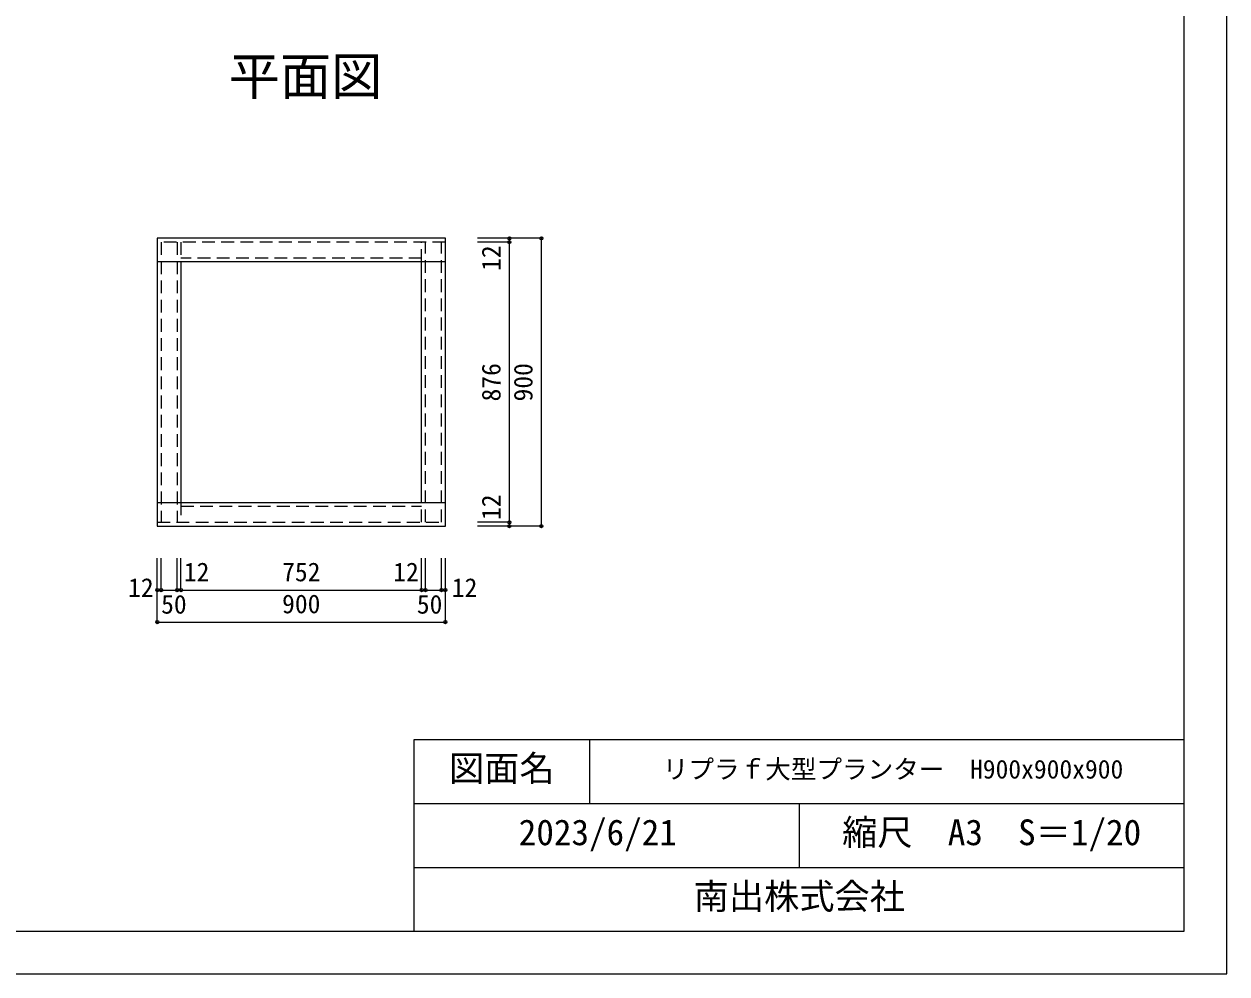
# Model space of a CAD drawing. Units: millimetres, scale not verified, with parts at other scales. Extents: x -6300 to 6300, y -4455 to 4455.
# Drawn here: x 663 to 6300, y -4455 to 0 of the extents above; entities that cross this region are included whole.
import ezdxf
from ezdxf.enums import TextEntityAlignment as Align

# ---------------------------------------------------------------- set-up
doc = ezdxf.new("R2010")
doc.units = ezdxf.units.MM
doc.header["$LTSCALE"] = 30
doc.header["$PDMODE"] = 32
doc.header["$PDSIZE"] = 15
doc.linetypes.add('DASHED2', pattern=[3, 2, -1])
for name, color, linetype, lineweight in [('0-0', 7, 'Continuous', 18), ('0-1', 7, 'Continuous', 18), ('1-0', 7, 'Continuous', 18)]:
    doc.layers.add(name, color=color, linetype=linetype, lineweight=lineweight)
doc.styles.add('ＭＳ ゴシック', font='')
doc.styles.get('ＭＳ ゴシック').set_extended_font_data('MS Gothic')

msp = doc.modelspace()

# ---------------------------------------------------------------- linework, layer by layer
at = {"layer": '0-0'}
for p, q in [((6100, -4255), (6100, 4255)), ((-6100, -4255), (6100, -4255))]:
    msp.add_line(p, q, dxfattribs=at)
msp.add_lwpolyline([(6300, 4455), (-6300, 4455), (-6300, -4455), (6300, -4455)], close=True, dxfattribs=at)
at = {"layer": '0-1'}
for p, q in [((2491.33, -3355), (6100, -3355)), ((2491.33, -4255), (2491.33, -3355)), ((3311.9, -3355), (3311.9, -3655)), ((2491.33, -3655), (6100, -3655)), ((2491.33, -3955), (6100, -3955))]:
    msp.add_line(p, q, dxfattribs=at)
at = {"layer": '0-1', "color": 9}
for p, q in [((4295.67, -3655), (4295.67, -3955)), ((2491.33, -3955), (6100, -3955))]:
    msp.add_line(p, q, dxfattribs=at)
at = {"layer": '1-0'}
for p, q in [((2637, -1004.87), (1287, -1004.87)), ((2637, -2354.87), (2637, -1004.87)), ((2937, -1004.87), (2787, -1004.87)), ((3087, -1004.87), (2787, -1004.87)), ((2937, -1022.87), (2937, -1004.87)), ((3087, -2354.87), (3087, -1004.87)), ((2937, -1022.87), (2787, -1022.87)), ((2937, -2336.87), (2937, -1022.87)), ((2637, -1115.87), (1287, -1115.87)), ((1398, -1115.87), (1398, -2243.87)), ((2526, -2243.87), (2526, -1115.87)), ((1287, -2243.87), (2637, -2243.87)), ((2937, -2336.87), (2787, -2336.87)), ((2937, -2354.87), (2787, -2354.87)), ((3087, -2354.87), (2787, -2354.87)), ((2937, -2354.87), (2937, -2336.87)), ((1287, -2654.87), (1287, -2504.87)), ((1287, -2804.87), (1287, -2504.87)), ((1305, -2654.87), (1305, -2504.87)), ((1380, -2654.87), (1380, -2504.87)), ((1398, -2654.87), (1398, -2504.87)), ((2526, -2654.87), (2526, -2504.87)), ((2544, -2654.87), (2544, -2504.87)), ((2619, -2654.87), (2619, -2504.87)), ((2637, -2654.87), (2637, -2504.87)), ((2637, -2804.87), (2637, -2504.87)), ((1287, -2654.87), (1305, -2654.87)), ((1305, -2654.87), (1380, -2654.87)), ((1380, -2654.87), (1398, -2654.87)), ((1398, -2654.87), (2526, -2654.87)), ((2526, -2654.87), (2544, -2654.87)), ((2544, -2654.87), (2619, -2654.87)), ((2619, -2654.87), (2637, -2654.87)), ((1287, -2804.87), (2637, -2804.87))]:
    msp.add_line(p, q, dxfattribs=at)
at = {"layer": '1-0', "linetype": 'DASHED2'}
for p, q in [((2637, -1022.87), (1287, -1022.87)), ((1305, -1022.87), (1305, -2336.87)), ((1380, -1022.87), (1380, -2336.87)), ((1398, -1022.87), (1398, -1115.87)), ((2526, -1115.87), (2526, -1022.87)), ((2544, -2336.87), (2544, -1022.87)), ((2619, -2336.87), (2619, -1022.87)), ((2526, -1097.87), (1398, -1097.87)), ((1398, -2243.87), (1398, -2336.87)), ((2526, -2336.87), (2526, -2243.87)), ((1398, -2261.87), (2526, -2261.87)), ((1287, -2336.87), (2637, -2336.87))]:
    msp.add_line(p, q, dxfattribs=at)
at = {"layer": '1-0'}
msp.add_lwpolyline([(1287, -1004.87), (1287, -2354.87), (2637, -2354.87)], dxfattribs=at)
for p in [(2937, -1004.87), (3087, -1004.87), (2937, -1022.87), (2937, -2336.87), (2937, -2354.87), (3087, -2354.87), (1287, -2654.87), (1305, -2654.87), (1380, -2654.87), (1398, -2654.87), (2526, -2654.87), (2544, -2654.87), (2619, -2654.87), (2637, -2654.87), (1287, -2804.87), (2637, -2804.87)]:
    msp.add_point(p, dxfattribs=at)

# ---------------------------------------------------------------- texts
at = {"layer": '0-0', "style": 'ＭＳ ゴシック'}
for s, height, p in [('リプラｆ大型プランター\u3000H900x900x900', 87.98, (3655.95, -3565)), ('縮尺\u3000A3\u3000S＝1/20', 121, (4496.58, -3887.5)), ('南出株式会社', 121, (3800.67, -4187.5))]:
    msp.add_text(s, height=height, dxfattribs=at).set_placement(p, align=Align.BOTTOM_LEFT)
at = {"layer": '0-1', "style": 'ＭＳ ゴシック'}
for s, p in [('図面名', (2654.11, -3587.5)), ('2023/6/21', (2981, -3887.5))]:
    msp.add_text(s, height=121, dxfattribs=at).set_placement(p, align=Align.BOTTOM_LEFT)
at = {"layer": '1-0', "style": 'ＭＳ ゴシック'}
for s, height, p in [('平面図', 176, (1621.62, -385.51)), ('12', 87.98, (1411.45, -2639.87)), ('752', 87.98, (1872, -2639.87)), ('12', 87.98, (2392.62, -2639.87)), ('12', 87.98, (1150.21, -2713.34)), ('12', 87.98, (2667.27, -2713.34)), ('50', 87.98, (1304.96, -2791.58)), ('900', 87.98, (1872, -2789.87)), ('50', 87.98, (2503.4, -2791.58))]:
    msp.add_text(s, height=height, dxfattribs=at).set_placement(p, align=Align.BOTTOM_LEFT)
for s, p in [('12', (2922, -1157.67)), ('876', (2922, -1769.87)), ('900', (3072, -1769.87)), ('12', (2922, -2325.86))]:
    msp.add_text(s, height=87.98, rotation=90, dxfattribs=at).set_placement(p, align=Align.BOTTOM_LEFT)

doc.saveas('drawing.dxf')
